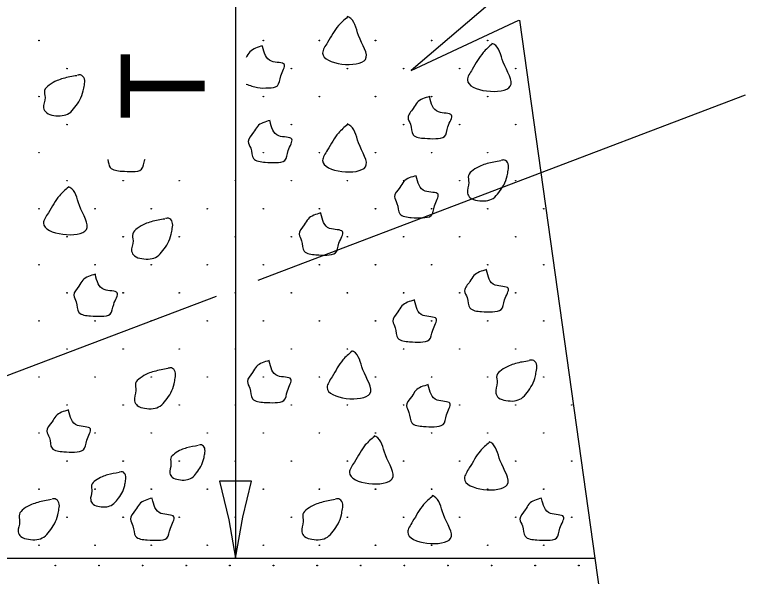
# Model space of a CAD drawing. Extents: x 2261656 to 2262286, y -3123885 to -3123485.
# Drawn here: x 2261819.75 to 2261846.28, y -3123792.48 to -3123772.09 of the extents above; entities that cross this region are included whole.
import ezdxf

# ---------------------------------------------------------------- set-up
doc = ezdxf.new("R2010")
doc.units = 0
for name, color, linetype in [('RD_Pr_Roadway_Dimensions', 7, 'Continuous'), ('RD_Pr_Roadway_Items', 7, 'Continuous'), ('RD_Pr_Roadway_Notes', 7, 'Continuous')]:
    doc.layers.add(name, color=color, linetype=linetype)

msp = doc.modelspace()

# ---------------------------------------------------------------- linework, layer by layer
at = {"layer": 'RD_Pr_Roadway_Dimensions'}
msp.add_line((2261827.77, -3123754.344), (2261827.77, -3123791.826), dxfattribs=at)
msp.add_lwpolyline([(2261828.356, -3123789.028), (2261827.77, -3123789.026), (2261827.185, -3123789.026), (2261827.528, -3123790.427), (2261827.77, -3123791.826), (2261828.042, -3123790.333)], close=True, dxfattribs=at)
at = {"layer": 'RD_Pr_Roadway_Items'}
msp.add_line((2261819.48, -3123791.826), (2261840.815, -3123791.826), dxfattribs=at)
for centre, radius in [((2261820.639, -3123773.03), 0.0096), ((2261828.781, -3123773.03), 0.0096), ((2261830.817, -3123773.03), 0.0096), ((2261832.853, -3123773.03), 0.0096), ((2261834.888, -3123773.03), 0.0096), ((2261836.924, -3123773.03), 0.0096), ((2261821.657, -3123774.048), 0.0096), ((2261829.799, -3123774.048), 0.0096), ((2261831.835, -3123774.048), 0.0096), ((2261833.871, -3123774.048), 0.0096), ((2261835.906, -3123774.048), 0.0096), ((2261837.942, -3123774.048), 0.0096), ((2261820.639, -3123775.065), 0.0096), ((2261828.781, -3123775.065), 0.0096), ((2261830.817, -3123775.065), 0.0096), ((2261832.853, -3123775.065), 0.0096), ((2261834.888, -3123775.065), 0.0096), ((2261836.924, -3123775.065), 0.0096), ((2261821.657, -3123776.083), 0.0096), ((2261829.799, -3123776.083), 0.0096), ((2261831.835, -3123776.083), 0.0096), ((2261833.871, -3123776.083), 0.0096), ((2261835.906, -3123776.083), 0.0096), ((2261837.942, -3123776.083), 0.0096), ((2261820.639, -3123777.101), 0.0096), ((2261828.781, -3123777.101), 0.0096), ((2261830.817, -3123777.101), 0.0096), ((2261832.853, -3123777.101), 0.0096), ((2261834.888, -3123777.101), 0.0096), ((2261836.924, -3123777.101), 0.0096), ((2261821.657, -3123778.119), 0.0096), ((2261823.692, -3123778.119), 0.0096), ((2261825.728, -3123778.119), 0.0096), ((2261827.764, -3123778.119), 0.0096), ((2261829.799, -3123778.119), 0.0096), ((2261831.835, -3123778.119), 0.0096), ((2261833.871, -3123778.119), 0.0096), ((2261835.906, -3123778.119), 0.0096), ((2261837.942, -3123778.119), 0.0096), ((2261820.639, -3123779.137), 0.0096), ((2261822.674, -3123779.137), 0.0096), ((2261824.71, -3123779.137), 0.0096), ((2261826.746, -3123779.137), 0.0096), ((2261828.781, -3123779.137), 0.0096), ((2261830.817, -3123779.137), 0.0096), ((2261832.853, -3123779.137), 0.0096), ((2261834.888, -3123779.137), 0.0096), ((2261836.924, -3123779.137), 0.0096), ((2261838.96, -3123779.137), 0.0096), ((2261821.657, -3123780.154), 0.0096), ((2261823.692, -3123780.154), 0.0096), ((2261825.728, -3123780.154), 0.0096), ((2261827.764, -3123780.154), 0.0096), ((2261829.799, -3123780.154), 0.0096), ((2261831.835, -3123780.154), 0.0096), ((2261833.871, -3123780.154), 0.0096), ((2261835.906, -3123780.154), 0.0096), ((2261837.942, -3123780.154), 0.0096), ((2261820.639, -3123781.172), 0.0096), ((2261822.674, -3123781.172), 0.0096), ((2261824.71, -3123781.172), 0.0096), ((2261826.746, -3123781.172), 0.0096), ((2261828.781, -3123781.172), 0.0096), ((2261830.817, -3123781.172), 0.0096), ((2261832.853, -3123781.172), 0.0096), ((2261834.888, -3123781.172), 0.0096), ((2261836.924, -3123781.172), 0.0096), ((2261838.96, -3123781.172), 0.0096), ((2261821.657, -3123782.19), 0.0096), ((2261823.692, -3123782.19), 0.0096), ((2261825.728, -3123782.19), 0.0096), ((2261827.764, -3123782.19), 0.0096), ((2261829.799, -3123782.19), 0.0096), ((2261831.835, -3123782.19), 0.0096), ((2261833.871, -3123782.19), 0.0096), ((2261835.906, -3123782.19), 0.0096), ((2261837.942, -3123782.19), 0.0096), ((2261820.639, -3123783.208), 0.0096), ((2261822.674, -3123783.208), 0.0096), ((2261824.71, -3123783.208), 0.0096), ((2261826.746, -3123783.208), 0.0096), ((2261828.781, -3123783.208), 0.0096), ((2261830.817, -3123783.208), 0.0096), ((2261832.853, -3123783.208), 0.0096), ((2261834.888, -3123783.208), 0.0096), ((2261836.924, -3123783.208), 0.0096), ((2261838.96, -3123783.208), 0.0096), ((2261821.657, -3123784.226), 0.0096), ((2261823.692, -3123784.226), 0.0096), ((2261825.728, -3123784.226), 0.0096), ((2261827.764, -3123784.226), 0.0096), ((2261829.799, -3123784.226), 0.0096), ((2261831.835, -3123784.226), 0.0096), ((2261833.871, -3123784.226), 0.0096), ((2261835.906, -3123784.226), 0.0096), ((2261837.942, -3123784.226), 0.0096), ((2261820.639, -3123785.244), 0.0096), ((2261822.674, -3123785.244), 0.0096), ((2261824.71, -3123785.244), 0.0096), ((2261826.746, -3123785.244), 0.0096), ((2261828.781, -3123785.244), 0.0096), ((2261830.817, -3123785.244), 0.0096), ((2261832.853, -3123785.244), 0.0096), ((2261834.888, -3123785.244), 0.0096), ((2261836.924, -3123785.244), 0.0096), ((2261838.96, -3123785.244), 0.0096), ((2261821.657, -3123786.261), 0.0096), ((2261823.692, -3123786.261), 0.0096), ((2261825.728, -3123786.261), 0.0096), ((2261827.764, -3123786.261), 0.0096), ((2261829.799, -3123786.261), 0.0096), ((2261831.835, -3123786.261), 0.0096), ((2261833.871, -3123786.261), 0.0096), ((2261835.906, -3123786.261), 0.0096), ((2261837.942, -3123786.261), 0.0096), ((2261839.977, -3123786.261), 0.0096), ((2261820.639, -3123787.279), 0.0096), ((2261822.674, -3123787.279), 0.0096), ((2261824.71, -3123787.279), 0.0096), ((2261826.746, -3123787.279), 0.0096), ((2261828.781, -3123787.279), 0.0096), ((2261830.817, -3123787.279), 0.0096), ((2261832.853, -3123787.279), 0.0096), ((2261834.888, -3123787.279), 0.0096), ((2261836.924, -3123787.279), 0.0096), ((2261838.96, -3123787.279), 0.0096), ((2261821.657, -3123788.297), 0.0096), ((2261823.692, -3123788.297), 0.0096), ((2261825.728, -3123788.297), 0.0096), ((2261827.764, -3123788.297), 0.0096), ((2261829.799, -3123788.297), 0.0096), ((2261831.835, -3123788.297), 0.0096), ((2261833.871, -3123788.297), 0.0096), ((2261835.906, -3123788.297), 0.0096), ((2261837.942, -3123788.297), 0.0096), ((2261839.977, -3123788.297), 0.0096), ((2261820.639, -3123789.315), 0.0096), ((2261822.674, -3123789.315), 0.0096), ((2261824.71, -3123789.315), 0.0096), ((2261826.746, -3123789.315), 0.0096), ((2261828.781, -3123789.315), 0.0096), ((2261830.817, -3123789.315), 0.0096), ((2261832.853, -3123789.315), 0.0096), ((2261834.888, -3123789.315), 0.0096), ((2261836.924, -3123789.315), 0.0096), ((2261838.96, -3123789.315), 0.0096), ((2261821.657, -3123790.333), 0.0096), ((2261823.692, -3123790.333), 0.0096), ((2261825.728, -3123790.333), 0.0096), ((2261827.764, -3123790.333), 0.0096), ((2261829.799, -3123790.333), 0.0096), ((2261831.835, -3123790.333), 0.0096), ((2261833.871, -3123790.333), 0.0096), ((2261835.906, -3123790.333), 0.0096), ((2261837.942, -3123790.333), 0.0096), ((2261839.977, -3123790.333), 0.0096), ((2261820.639, -3123791.351), 0.0096), ((2261822.674, -3123791.351), 0.0096), ((2261824.71, -3123791.351), 0.0096), ((2261826.746, -3123791.351), 0.0096), ((2261828.781, -3123791.351), 0.0096), ((2261830.817, -3123791.351), 0.0096), ((2261832.853, -3123791.351), 0.0096), ((2261834.888, -3123791.351), 0.0096), ((2261836.924, -3123791.351), 0.0096), ((2261838.96, -3123791.351), 0.0096), ((2261821.231, -3123792.085), 0.0112), ((2261822.815, -3123792.085), 0.0112), ((2261824.399, -3123792.085), 0.0112), ((2261825.982, -3123792.085), 0.0112), ((2261827.566, -3123792.085), 0.0112), ((2261829.149, -3123792.085), 0.0112), ((2261830.733, -3123792.085), 0.0112), ((2261832.316, -3123792.085), 0.0112), ((2261833.9, -3123792.085), 0.0112), ((2261835.483, -3123792.085), 0.0112), ((2261837.067, -3123792.085), 0.0112), ((2261838.65, -3123792.085), 0.0112), ((2261840.234, -3123792.085), 0.0112)]:
    msp.add_circle(centre, radius, dxfattribs=at)
for points in [[(2261831.838, -3123772.176), (2261831.509, -3123772.49), (2261831.111, -3123773.105), (2261830.932, -3123773.485), (2261832.489, -3123773.716), (2261832.238, -3123772.851), (2261831.888, -3123772.188), (2261831.825, -3123772.161)], [(2261828.752, -3123773.222), (2261828.295, -3123773.442), (2261828.155, -3123773.651)], [(2261828.155, -3123774.612), (2261828.572, -3123774.739), (2261828.972, -3123774.75), (2261829.29, -3123774.672), (2261829.416, -3123774.319), (2261829.543, -3123773.9), (2261829.073, -3123773.783), (2261828.752, -3123773.246)], [(2261837.092, -3123773.152), (2261836.763, -3123773.466), (2261836.363, -3123774.081), (2261836.188, -3123774.461), (2261837.743, -3123774.693), (2261837.492, -3123773.822), (2261837.144, -3123773.164), (2261837.081, -3123773.137)], [(2261822.012, -3123774.308), (2261821.515, -3123774.41), (2261821.291, -3123774.488), (2261821.006, -3123774.653), (2261820.843, -3123774.841), (2261820.856, -3123775.1), (2261820.804, -3123775.48), (2261820.906, -3123775.649), (2261821.173, -3123775.751), (2261821.483, -3123775.758), (2261821.735, -3123775.672), (2261821.941, -3123775.456), (2261822.121, -3123775.19), (2261822.245, -3123774.857), (2261822.284, -3123774.653), (2261822.284, -3123774.422), (2261822.142, -3123774.281), (2261822.032, -3123774.292)], [(2261834.819, -3123775.064), (2261834.362, -3123775.284), (2261834.224, -3123775.495), (2261834.033, -3123775.833), (2261834.122, -3123776.071), (2261834.224, -3123776.453), (2261834.644, -3123776.581), (2261835.039, -3123776.593), (2261835.36, -3123776.514), (2261835.483, -3123776.162), (2261835.611, -3123775.742), (2261835.141, -3123775.625), (2261834.819, -3123775.088)], [(2261829.025, -3123775.931), (2261828.564, -3123776.15), (2261828.424, -3123776.362), (2261828.235, -3123776.698), (2261828.322, -3123776.938), (2261828.424, -3123777.318), (2261828.844, -3123777.448), (2261829.243, -3123777.46), (2261829.56, -3123777.381), (2261829.685, -3123777.029), (2261829.811, -3123776.609), (2261829.34, -3123776.492), (2261829.025, -3123775.954)], [(2261831.838, -3123776.076), (2261831.509, -3123776.39), (2261831.111, -3123777.005), (2261830.932, -3123777.388), (2261832.489, -3123777.616), (2261832.238, -3123776.75), (2261831.888, -3123776.088), (2261831.825, -3123776.061)], [(2261823.142, -3123777.349), (2261823.226, -3123777.643), (2261823.647, -3123777.773), (2261824.041, -3123777.785), (2261824.363, -3123777.706), (2261824.485, -3123777.354), (2261824.487, -3123777.349)], [(2261837.398, -3123777.397), (2261836.902, -3123777.499), (2261836.676, -3123777.577), (2261836.392, -3123777.741), (2261836.23, -3123777.93), (2261836.238, -3123778.188), (2261836.191, -3123778.569), (2261836.29, -3123778.736), (2261836.559, -3123778.839), (2261836.865, -3123778.847), (2261837.12, -3123778.76), (2261837.327, -3123778.545), (2261837.505, -3123778.278), (2261837.63, -3123777.945), (2261837.669, -3123777.741), (2261837.669, -3123777.511), (2261837.529, -3123777.369), (2261837.414, -3123777.381)], [(2261834.333, -3123777.937), (2261833.876, -3123778.153), (2261833.735, -3123778.368), (2261833.541, -3123778.702), (2261833.632, -3123778.944), (2261833.735, -3123779.324), (2261834.153, -3123779.454), (2261834.553, -3123779.466), (2261834.871, -3123779.387), (2261834.991, -3123779.034), (2261835.122, -3123778.612), (2261834.651, -3123778.494), (2261834.333, -3123777.957)], [(2261821.705, -3123778.353), (2261821.376, -3123778.666), (2261820.977, -3123779.281), (2261820.802, -3123779.662), (2261822.356, -3123779.893), (2261822.106, -3123779.023), (2261821.758, -3123778.365), (2261821.696, -3123778.337)], [(2261830.867, -3123779.29), (2261830.406, -3123779.51), (2261830.266, -3123779.721), (2261830.077, -3123780.058), (2261830.168, -3123780.297), (2261830.266, -3123780.68), (2261830.688, -3123780.806), (2261831.085, -3123780.818), (2261831.402, -3123780.74), (2261831.527, -3123780.387), (2261831.657, -3123779.968), (2261831.187, -3123779.85), (2261830.867, -3123779.314)], [(2261825.21, -3123779.51), (2261824.714, -3123779.61), (2261824.488, -3123779.689), (2261824.204, -3123779.85), (2261824.039, -3123780.042), (2261824.05, -3123780.3), (2261824, -3123780.68), (2261824.102, -3123780.849), (2261824.37, -3123780.948), (2261824.677, -3123780.96), (2261824.927, -3123780.869), (2261825.136, -3123780.657), (2261825.317, -3123780.391), (2261825.437, -3123780.058), (2261825.476, -3123779.85), (2261825.476, -3123779.622), (2261825.341, -3123779.481), (2261825.225, -3123779.493)], [(2261822.685, -3123781.512), (2261822.228, -3123781.731), (2261822.088, -3123781.943), (2261821.899, -3123782.28), (2261821.988, -3123782.519), (2261822.088, -3123782.899), (2261822.506, -3123783.028), (2261822.905, -3123783.04), (2261823.224, -3123782.962), (2261823.349, -3123782.609), (2261823.477, -3123782.19), (2261823.007, -3123782.072), (2261822.685, -3123781.536)], [(2261836.881, -3123781.347), (2261836.423, -3123781.566), (2261836.282, -3123781.778), (2261836.088, -3123782.115), (2261836.18, -3123782.359), (2261836.282, -3123782.739), (2261836.7, -3123782.868), (2261837.1, -3123782.875), (2261837.418, -3123782.797), (2261837.538, -3123782.444), (2261837.669, -3123782.025), (2261837.199, -3123781.907), (2261836.881, -3123781.37)], [(2261834.268, -3123782.449), (2261833.808, -3123782.667), (2261833.667, -3123782.88), (2261833.479, -3123783.216), (2261833.565, -3123783.456), (2261833.667, -3123783.839), (2261834.087, -3123783.965), (2261834.488, -3123783.977), (2261834.803, -3123783.899), (2261834.929, -3123783.546), (2261835.054, -3123783.126), (2261834.584, -3123783.008), (2261834.268, -3123782.471)], [(2261832.003, -3123784.31), (2261831.668, -3123784.623), (2261831.274, -3123785.242), (2261831.093, -3123785.623), (2261832.648, -3123785.85), (2261832.397, -3123784.984), (2261832.052, -3123784.322), (2261831.99, -3123784.294)], [(2261828.993, -3123784.647), (2261828.533, -3123784.862), (2261828.392, -3123785.078), (2261828.204, -3123785.411), (2261828.289, -3123785.654), (2261828.392, -3123786.034), (2261828.812, -3123786.164), (2261829.212, -3123786.175), (2261829.528, -3123786.097), (2261829.654, -3123785.744), (2261829.779, -3123785.32), (2261829.308, -3123785.203), (2261828.993, -3123784.666)], [(2261838.43, -3123784.659), (2261837.93, -3123784.756), (2261837.704, -3123784.835), (2261837.421, -3123785), (2261837.257, -3123785.187), (2261837.27, -3123785.446), (2261837.218, -3123785.826), (2261837.32, -3123785.995), (2261837.586, -3123786.097), (2261837.897, -3123786.109), (2261838.148, -3123786.019), (2261838.354, -3123785.807), (2261838.535, -3123785.537), (2261838.657, -3123785.208), (2261838.696, -3123785), (2261838.696, -3123784.768), (2261838.557, -3123784.632), (2261838.446, -3123784.639)], [(2261825.317, -3123784.94), (2261824.818, -3123785.043), (2261824.59, -3123785.121), (2261824.309, -3123785.281), (2261824.144, -3123785.474), (2261824.157, -3123785.729), (2261824.104, -3123786.113), (2261824.206, -3123786.278), (2261824.473, -3123786.379), (2261824.784, -3123786.39), (2261825.034, -3123786.3), (2261825.241, -3123786.089), (2261825.421, -3123785.819), (2261825.544, -3123785.489), (2261825.583, -3123785.281), (2261825.583, -3123785.054), (2261825.445, -3123784.913), (2261825.332, -3123784.925)], [(2261834.769, -3123785.521), (2261834.309, -3123785.741), (2261834.168, -3123785.952), (2261833.978, -3123786.289), (2261834.067, -3123786.528), (2261834.168, -3123786.908), (2261834.59, -3123787.038), (2261834.984, -3123787.05), (2261835.305, -3123786.971), (2261835.428, -3123786.618), (2261835.556, -3123786.199), (2261835.086, -3123786.082), (2261834.769, -3123785.545)], [(2261821.711, -3123786.441), (2261821.252, -3123786.661), (2261821.11, -3123786.873), (2261820.922, -3123787.21), (2261821.013, -3123787.449), (2261821.11, -3123787.829), (2261821.533, -3123787.958), (2261821.931, -3123787.97), (2261822.247, -3123787.892), (2261822.372, -3123787.539), (2261822.502, -3123787.12), (2261822.032, -3123787.002), (2261821.711, -3123786.465)], [(2261832.813, -3123787.398), (2261832.483, -3123787.711), (2261832.084, -3123788.331), (2261831.908, -3123788.711), (2261833.463, -3123788.938), (2261833.212, -3123788.072), (2261832.865, -3123787.409), (2261832.802, -3123787.382)], [(2261836.983, -3123787.617), (2261836.654, -3123787.931), (2261836.258, -3123788.546), (2261836.079, -3123788.926), (2261837.633, -3123789.154), (2261837.382, -3123788.288), (2261837.035, -3123787.626), (2261836.974, -3123787.598)], [(2261826.421, -3123787.735), (2261825.994, -3123787.821), (2261825.803, -3123787.888), (2261825.559, -3123788.029), (2261825.419, -3123788.19), (2261825.429, -3123788.413), (2261825.387, -3123788.738), (2261825.474, -3123788.883), (2261825.703, -3123788.97), (2261825.968, -3123788.977), (2261826.181, -3123788.903), (2261826.36, -3123788.719), (2261826.51, -3123788.488), (2261826.621, -3123788.205), (2261826.652, -3123788.029), (2261826.652, -3123787.833), (2261826.534, -3123787.711), (2261826.438, -3123787.719)], [(2261823.547, -3123788.711), (2261823.125, -3123788.798), (2261822.929, -3123788.864), (2261822.685, -3123789.004), (2261822.545, -3123789.166), (2261822.558, -3123789.389), (2261822.513, -3123789.715), (2261822.6, -3123789.859), (2261822.832, -3123789.945), (2261823.094, -3123789.953), (2261823.31, -3123789.875), (2261823.486, -3123789.694), (2261823.642, -3123789.464), (2261823.749, -3123789.181), (2261823.78, -3123789.004), (2261823.78, -3123788.808), (2261823.663, -3123788.687), (2261823.564, -3123788.696)], [(2261821.091, -3123789.694), (2261820.593, -3123789.796), (2261820.371, -3123789.875), (2261820.083, -3123790.035), (2261819.924, -3123790.228), (2261819.935, -3123790.486), (2261819.885, -3123790.866), (2261819.981, -3123791.035), (2261820.253, -3123791.132), (2261820.562, -3123791.144), (2261820.812, -3123791.054), (2261821.021, -3123790.843), (2261821.196, -3123790.572), (2261821.322, -3123790.243), (2261821.361, -3123790.035), (2261821.361, -3123789.808), (2261821.22, -3123789.667), (2261821.11, -3123789.679)], [(2261824.744, -3123789.64), (2261824.285, -3123789.856), (2261824.144, -3123790.071), (2261823.956, -3123790.404), (2261824.047, -3123790.647), (2261824.144, -3123791.027), (2261824.566, -3123791.156), (2261824.964, -3123791.168), (2261825.28, -3123791.09), (2261825.406, -3123790.737), (2261825.537, -3123790.314), (2261825.066, -3123790.197), (2261824.744, -3123789.66)], [(2261831.386, -3123789.694), (2261830.889, -3123789.796), (2261830.665, -3123789.875), (2261830.38, -3123790.035), (2261830.216, -3123790.228), (2261830.226, -3123790.486), (2261830.177, -3123790.866), (2261830.279, -3123791.035), (2261830.547, -3123791.132), (2261830.853, -3123791.144), (2261831.104, -3123791.054), (2261831.313, -3123790.843), (2261831.494, -3123790.572), (2261831.614, -3123790.243), (2261831.653, -3123790.035), (2261831.653, -3123789.808), (2261831.516, -3123789.667), (2261831.402, -3123789.679)], [(2261834.926, -3123789.565), (2261834.597, -3123789.878), (2261834.198, -3123790.494), (2261834.02, -3123790.878), (2261835.577, -3123791.105), (2261835.321, -3123790.239), (2261834.976, -3123789.577), (2261834.913, -3123789.549)], [(2261838.884, -3123789.64), (2261838.424, -3123789.856), (2261838.283, -3123790.071), (2261838.095, -3123790.404), (2261838.187, -3123790.647), (2261838.283, -3123791.027), (2261838.707, -3123791.156), (2261839.104, -3123791.168), (2261839.42, -3123791.09), (2261839.545, -3123790.737), (2261839.676, -3123790.314), (2261839.206, -3123790.197), (2261838.884, -3123789.66)]]:
    msp.add_spline(points, degree=3, dxfattribs=at)
at = {"layer": 'RD_Pr_Roadway_Notes'}
for p, q in [((2261841.612, -3123767.74), (2261834.145, -3123774.117)), ((2261834.145, -3123774.117), (2261838.061, -3123772.29)), ((2261838.078, -3123772.287), (2261841.905, -3123799.586)), ((2261828.59, -3123781.732), (2261846.279, -3123775.008)), ((2261781.667, -3123799.567), (2261827.078, -3123782.306))]:
    msp.add_line(p, q, dxfattribs=at)

# ---------------------------------------------------------------- texts
at = {"layer": 'RD_Pr_Roadway_Dimensions'}
msp.add_text('T', height=3.048, rotation=90, dxfattribs=at).set_placement((2261826.652, -3123775.926))

doc.saveas('drawing.dxf')
